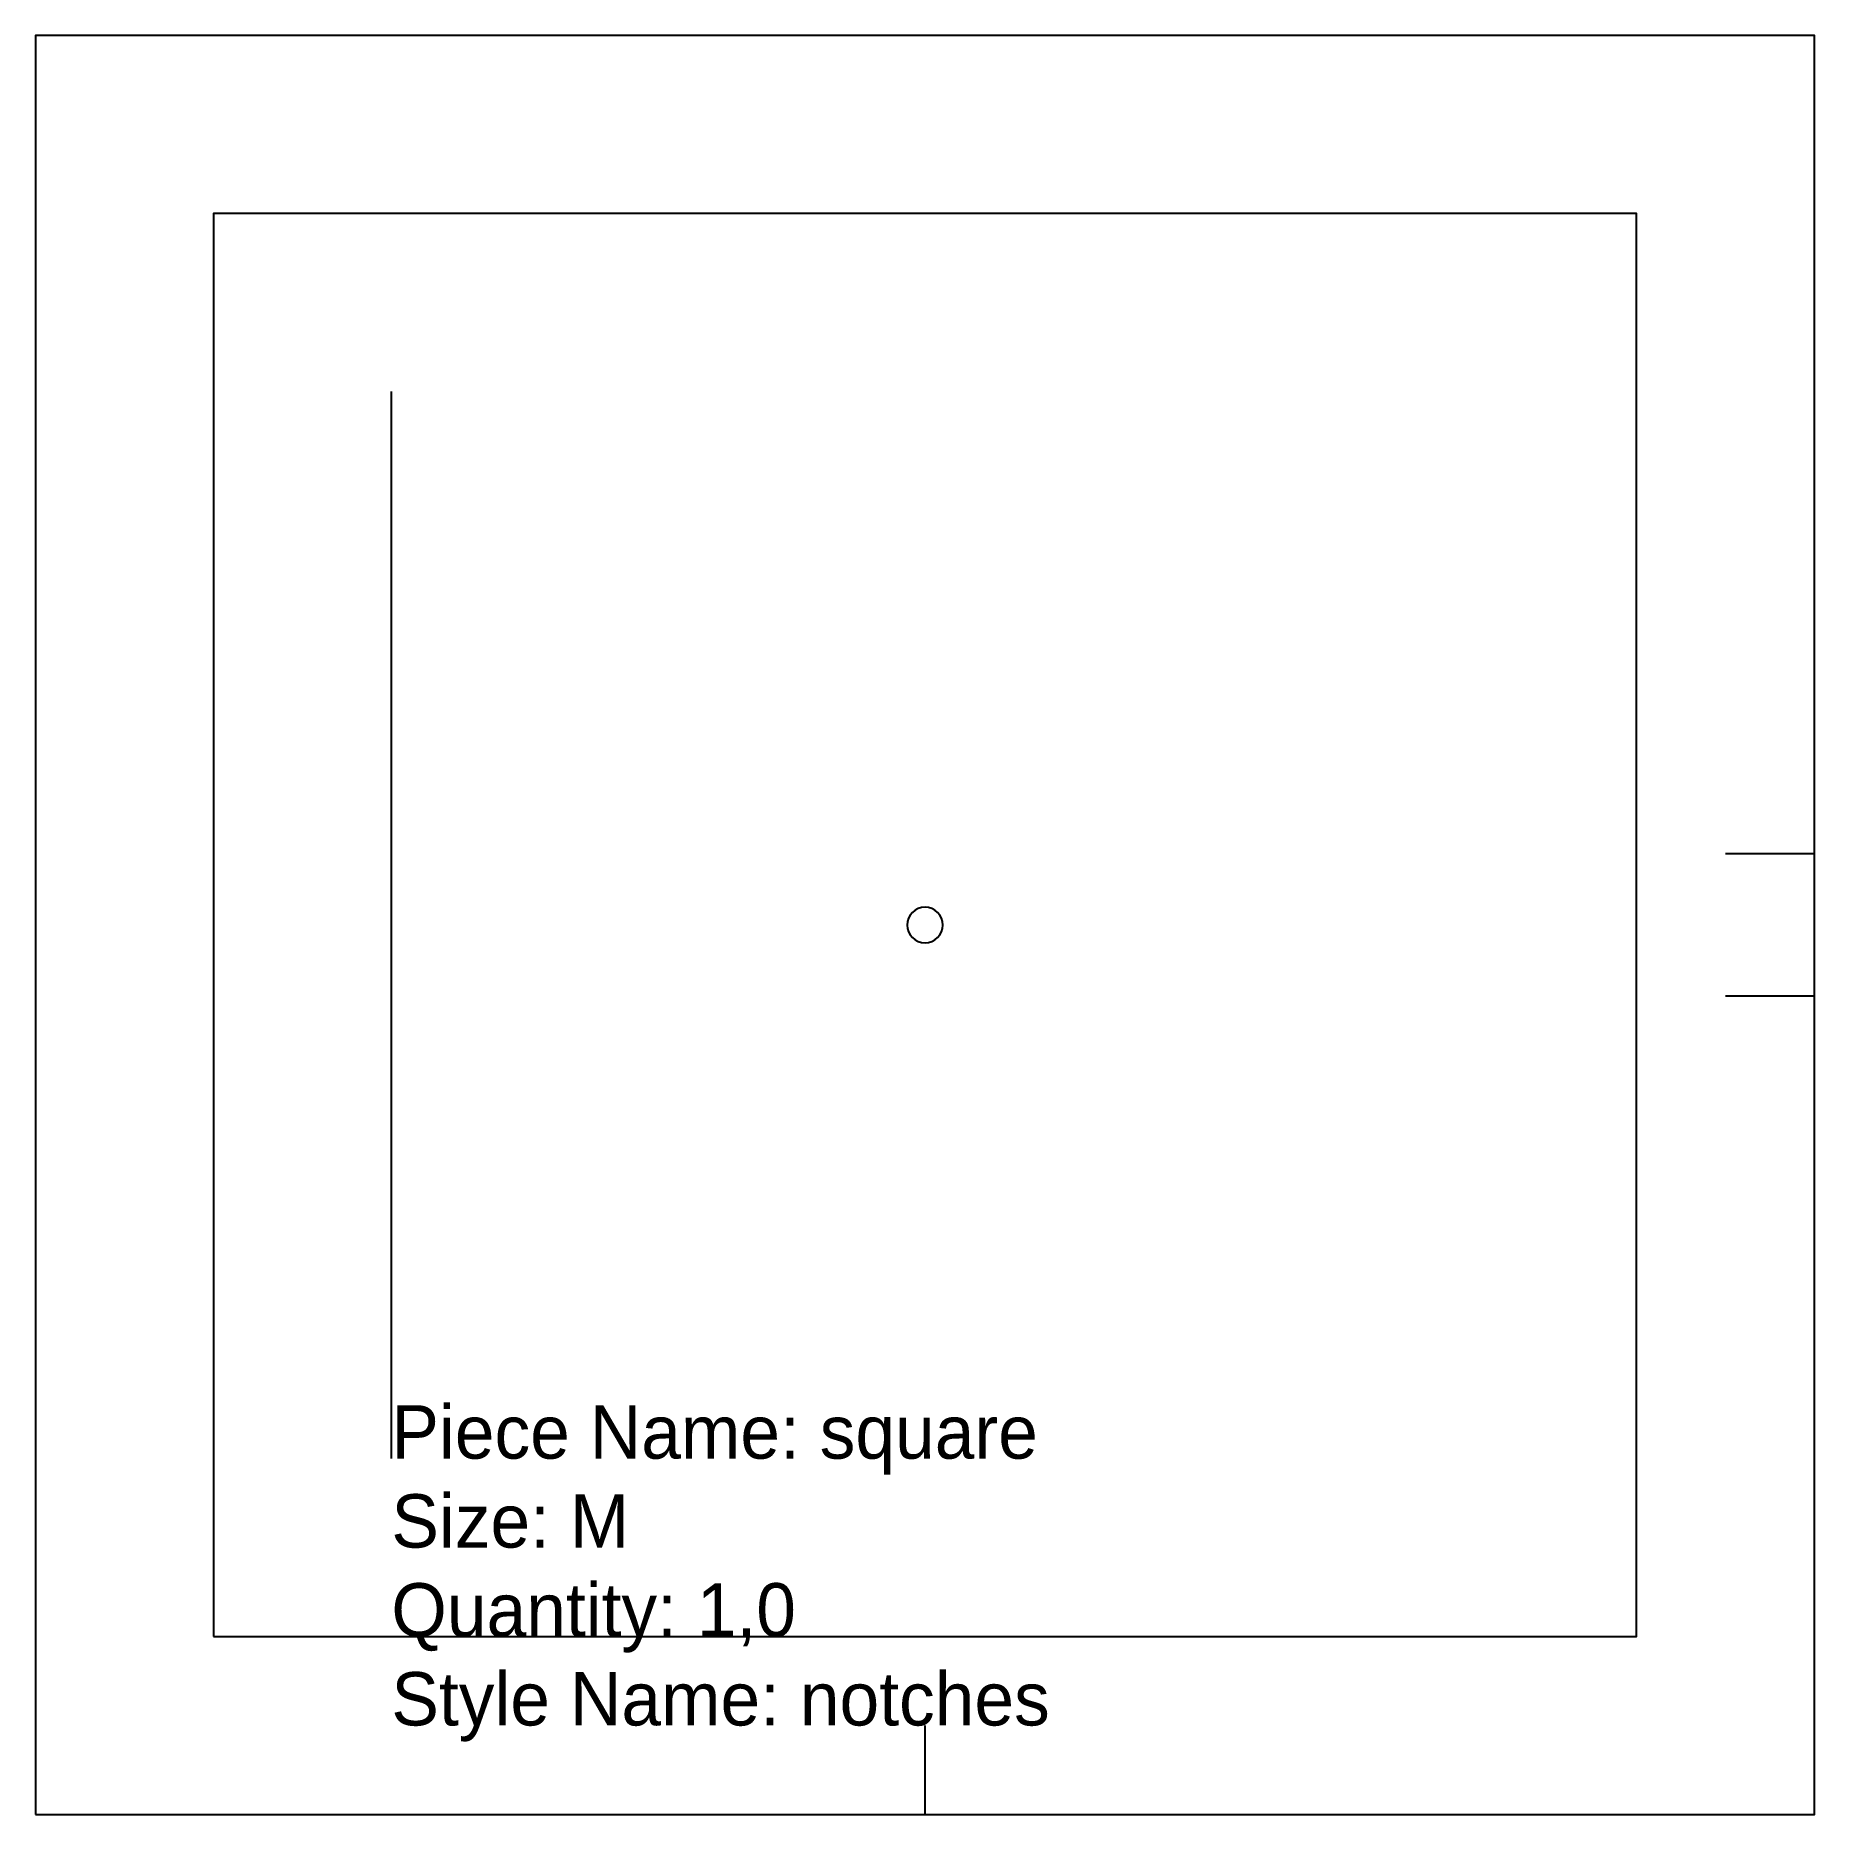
# Model space of a CAD drawing. Extents: x 0 to 100, y 0 to 100.
import ezdxf

# ---------------------------------------------------------------- set-up
doc = ezdxf.new("R2010")
doc.units = 0
for name, color, linetype in [('CUT', 1, 'CONTINUOUS'), ('DRAW', 7, 'CONTINUOUS'), ('DRILL', 6, 'CONTINUOUS'), ('NOTCH', 3, 'CONTINUOUS'), ('TEXT', 2, 'CONTINUOUS')]:
    doc.layers.add(name, color=color, linetype=linetype)

# ---------------------------------------------------------------- blocks, each defined once
blk = doc.blocks.new('square_M')
at = {"layer": 'CUT'}
blk.add_lwpolyline([(10, 10), (90, 10), (90, 90), (10, 90)], close=True, dxfattribs=at)
at = {"layer": 'DRAW'}
blk.add_line((20, 20), (20, 80), dxfattribs=at)
blk.add_lwpolyline([(0, 0), (100, 0), (100, 100), (0, 100)], close=True, dxfattribs=at)
at = {"layer": 'DRILL'}
blk.add_lwpolyline([(49, 50, 1), (51, 50, 1)], format="xyb", close=True, dxfattribs=at)
at = {"layer": 'NOTCH'}
for p, q in [((100, 54), (95, 54)), ((100, 46), (95, 46)), ((50, 0), (50, 5))]:
    blk.add_line(p, q, dxfattribs=at)
at = {"layer": 'TEXT'}
for s, p in [('Piece Name: square', (20, 20)), ('Size: M', (20, 15)), ('Quantity: 1,0', (20, 10)), ('Style Name: notches', (20, 5))]:
    blk.add_text(s, height=3, dxfattribs=at).set_placement(p)

msp = doc.modelspace()

# ---------------------------------------------------------------- block references
msp.add_blockref('square_M', (0, 0))

doc.saveas('drawing.dxf')
